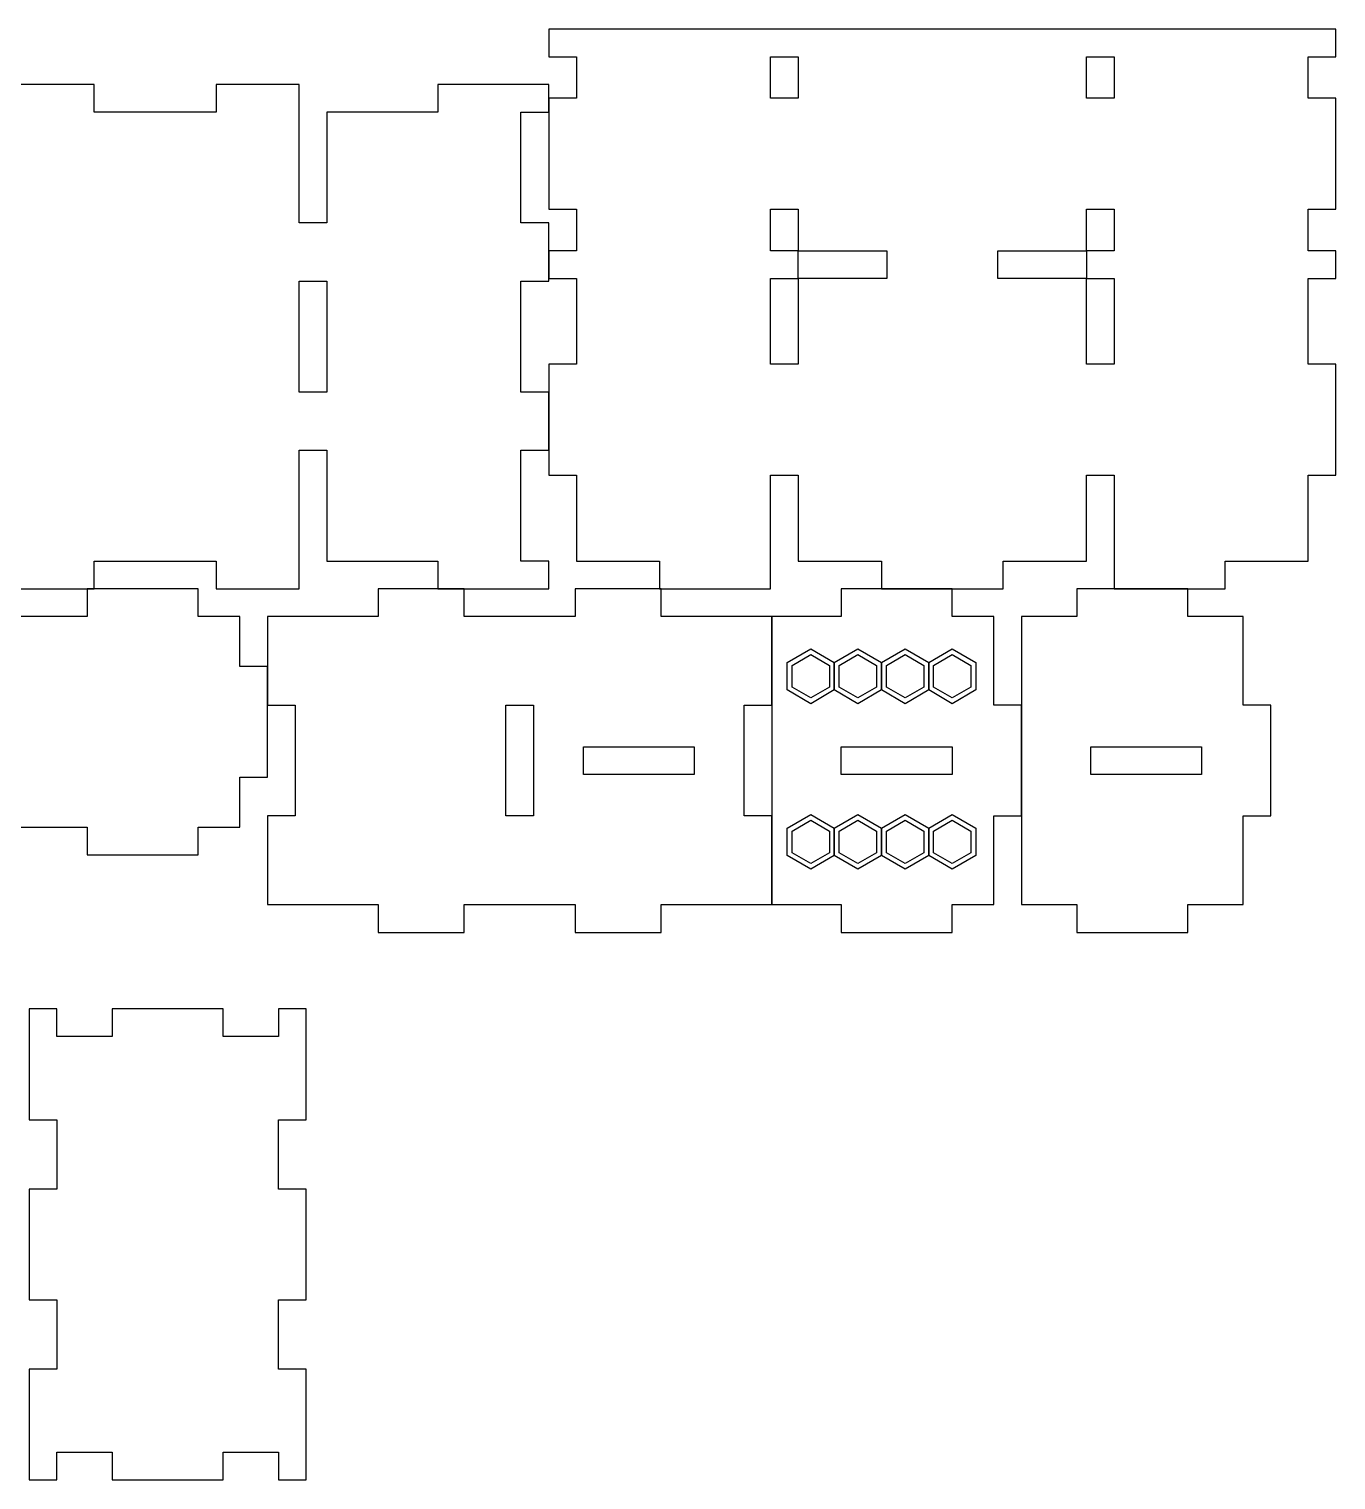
# Model space of a CAD drawing. Extents: x 1003 to 2399, y 479 to 1221.
# Drawn here: x 1731 to 2399, y 479 to 1221 of the extents above; entities that cross this region are included whole.
import ezdxf

# ---------------------------------------------------------------- set-up
doc = ezdxf.new("R2010")
doc.units = 0
doc.layers.add('A0127_Printing', color=7, linetype='CONTINUOUS')

msp = doc.modelspace()

# ---------------------------------------------------------------- linework, layer by layer
at = {"layer": 'A0127_Printing', "color": 1}
for points in [[(2399.24394, 1207.29697), (2399.24394, 1221.469969), (1996.72395, 1221.469969), (1996.72395, 1207.29697), (2010.89795, 1207.29697), (2010.89795, 1186.03697), (1996.72395, 1186.03697), (1996.72395, 1129.343972), (2010.89795, 1129.343972), (2010.89795, 1108.083972), (1996.72395, 1108.083972), (1996.72395, 1093.910973), (2010.89795, 1093.910973), (2010.89795, 1049.973974), (1996.72395, 1049.973974), (1996.72395, 993.280975), (2010.89795, 993.280975), (2010.89795, 949.343976), (2053.416949, 949.343976), (2053.416949, 935.170977), (2110.109947, 935.170977), (2110.109947, 949.343976), (2110.109947, 993.280975), (2124.282947, 993.280975), (2124.282947, 949.343976), (2166.802946, 949.343976), (2166.802946, 935.170977), (2229.164944, 935.170977), (2229.164944, 949.343976), (2271.684943, 949.343976), (2271.684943, 993.280975), (2285.857943, 993.280975), (2285.857943, 949.343976), (2285.857943, 935.170977), (2342.550941, 935.170977), (2342.550941, 949.343976), (2385.07094, 949.343976), (2385.07094, 993.280975), (2399.24394, 993.280975), (2399.24394, 1049.973974), (2385.07094, 1049.973974), (2385.07094, 1093.910973), (2399.24394, 1093.910973), (2399.24394, 1108.083972), (2385.07094, 1108.083972), (2385.07094, 1129.343972), (2399.24394, 1129.343972), (2399.24394, 1186.03697), (2385.07094, 1186.03697), (2385.07094, 1207.29697)], [(2124.282947, 1186.03697), (2110.109947, 1186.03697), (2110.109947, 1207.29697), (2124.282947, 1207.29697)], [(2285.857943, 1186.03697), (2271.684943, 1186.03697), (2271.684943, 1207.29697), (2285.857943, 1207.29697)], [(2124.282947, 1108.083972), (2110.109947, 1108.083972), (2110.109947, 1129.343972), (2124.282947, 1129.343972)], [(2285.857943, 1108.083972), (2271.684943, 1108.083972), (2271.684943, 1129.343972), (2285.857943, 1129.343972)], [(2169.637946, 1093.910973), (2124.283947, 1093.910973), (2124.283947, 1108.083972), (2169.637946, 1108.083972)], [(2285.857943, 1049.973974), (2271.684943, 1049.973974), (2271.684943, 1093.910973), (2226.330944, 1093.910973), (2226.330944, 1108.083972), (2271.684943, 1108.083972), (2271.684943, 1093.910973), (2285.857943, 1093.910973)], [(1883.337953, 1035.800974), (1869.164953, 1035.800974), (1869.164953, 1092.493973), (1883.337953, 1092.493973)], [(2124.282947, 1049.973974), (2110.109947, 1049.973974), (2110.109947, 1093.910973), (2124.282947, 1093.910973)], [(2271.685043, 1093.911273), (2271.685043, 1093.911273), (2271.685043, 1093.911273)], [(1725.349857, 920.997777), (1725.349857, 813.28078), (1760.782856, 813.28078), (1760.782856, 799.10778), (1817.475855, 799.10778), (1817.475855, 813.28078), (1838.735854, 813.28078), (1838.735854, 838.792779), (1852.908854, 838.792779), (1852.908854, 895.485778), (1838.735854, 895.485778), (1838.735854, 920.997777), (1817.475855, 920.997777), (1817.475855, 935.170777), (1760.782856, 935.170777), (1760.782856, 920.997777)], [(1852.908954, 920.997977), (1852.908954, 875.642978), (1867.081953, 875.642978), (1867.081953, 818.95098), (1852.908954, 818.95098), (1852.908954, 773.595981), (1909.601952, 773.595981), (1909.601952, 759.422981), (1953.538951, 759.422981), (1953.538951, 773.595981), (2010.23195, 773.595981), (2010.23195, 759.422981), (2054.168949, 759.422981), (2054.168949, 773.595981), (2110.861947, 773.595981), (2110.861947, 818.95098), (2096.687948, 818.95098), (2096.687948, 875.642978), (2110.861947, 875.642978), (2110.861947, 920.997977), (2054.168949, 920.997977), (2054.168949, 935.170977), (2010.23195, 935.170977), (2010.23195, 920.997977), (1953.538951, 920.997977), (1953.538951, 935.170977), (1909.601952, 935.170977), (1909.601952, 920.997977)], [(2110.861947, 920.997977), (2110.861947, 773.595981), (2146.294946, 773.595981), (2146.294946, 759.422981), (2202.987945, 759.422981), (2202.987945, 773.595981), (2224.247944, 773.595981), (2224.247944, 818.95098), (2238.420944, 818.95098), (2238.420944, 875.642978), (2224.247944, 875.642978), (2224.247944, 920.997977), (2202.987945, 920.997977), (2202.987945, 935.170977), (2146.294946, 935.170977), (2146.294946, 920.997977)], [(2238.420944, 920.997977), (2238.420944, 773.595981), (2266.766943, 773.595981), (2266.766943, 759.422981), (2323.459942, 759.422981), (2323.459942, 773.595981), (2351.806941, 773.595981), (2351.806941, 818.95098), (2365.979941, 818.95098), (2365.979941, 875.642978), (2351.806941, 875.642978), (2351.806941, 920.997977), (2323.459942, 920.997977), (2323.459942, 935.170977), (2266.766943, 935.170977), (2266.766943, 920.997977)], [(2121.122247, 895.951478), (2130.668247, 901.500477), (2140.213246, 895.951478), (2140.213246, 884.853478), (2130.668247, 879.304478), (2121.122247, 884.853478)], [(2145.255346, 895.951478), (2154.801346, 901.500477), (2164.346346, 895.951478), (2164.346346, 884.853478), (2154.801346, 879.304478), (2145.255346, 884.853478)], [(2169.388146, 895.951478), (2178.934146, 901.500477), (2188.479145, 895.951478), (2188.479145, 884.853478), (2178.934146, 879.304478), (2169.388146, 884.853478)], [(2193.521145, 895.951478), (2203.066145, 901.500477), (2212.612145, 895.951478), (2212.612145, 884.853478), (2203.066145, 879.304478), (2193.521145, 884.853478)], [(1988.97195, 818.95098), (1974.798951, 818.95098), (1974.798951, 875.643978), (1988.97195, 875.643978)], [(2071.176948, 840.209979), (2014.48395, 840.209979), (2014.48395, 854.382979), (2071.176948, 854.382979)], [(2202.987945, 840.210979), (2146.294946, 840.210979), (2146.294946, 854.383979), (2202.987945, 854.383979)], [(2330.546942, 840.210979), (2273.853943, 840.210979), (2273.853943, 854.383979), (2330.546942, 854.383979)], [(2121.122247, 811.25378), (2130.668247, 816.80278), (2140.213246, 811.25378), (2140.213246, 800.15578), (2130.668247, 794.60678), (2121.122247, 800.15578)], [(2145.255346, 811.25378), (2154.801346, 816.80278), (2164.346346, 811.25378), (2164.346346, 800.15578), (2154.801346, 794.60678), (2145.255346, 800.15578)], [(2169.388146, 811.25378), (2178.934146, 816.80278), (2188.479145, 811.25378), (2188.479145, 800.15578), (2178.934146, 794.60678), (2169.388146, 800.15578)], [(2193.521145, 811.25378), (2203.066145, 816.80278), (2212.612145, 811.25378), (2212.612145, 800.15578), (2203.066145, 794.60678), (2193.521145, 800.15578)], [(1745.192056, 720.263082), (1731.019057, 720.263082), (1731.019057, 663.570083), (1745.192056, 663.570083), (1745.192056, 628.137084), (1731.019057, 628.137084), (1731.019057, 571.444086), (1745.192056, 571.444086), (1745.192056, 536.011087), (1731.019057, 536.011087), (1731.019057, 479.318088), (1745.192056, 479.318088), (1745.192056, 493.491088), (1773.538056, 493.491088), (1773.538056, 479.318088), (1830.231054, 479.318088), (1830.231054, 493.491088), (1858.578054, 493.491088), (1858.578054, 479.318088), (1872.751053, 479.318088), (1872.751053, 536.011087), (1858.578054, 536.011087), (1858.578054, 571.444086), (1872.751053, 571.444086), (1872.751053, 628.137084), (1858.578054, 628.137084), (1858.578054, 663.570083), (1872.751053, 663.570083), (1872.751053, 720.263082), (1858.578054, 720.263082), (1858.578054, 706.090082), (1830.231054, 706.090082), (1830.231054, 720.263082), (1773.538056, 720.263082), (1773.538056, 706.090082), (1745.192056, 706.090082)]]:
    msp.add_lwpolyline(points, close=True, dxfattribs=at)
msp.add_lwpolyline([(1721.763957, 935.170977), (1764.282956, 935.170977), (1764.282956, 949.343976), (1826.645954, 949.343976), (1826.645954, 935.170977), (1869.164953, 935.170977), (1869.164953, 949.343976), (1869.164953, 1006.036975), (1883.337953, 1006.036975), (1883.337953, 949.343976), (1940.030951, 949.343976), (1940.030951, 935.170977), (1996.72395, 935.170977), (1996.72395, 949.343976), (1982.55095, 949.343976), (1982.55095, 1006.036975), (1996.72395, 1006.036975), (1996.72395, 1035.800974), (1982.55095, 1035.800974), (1982.55095, 1092.493973), (1996.72395, 1092.493973), (1996.72395, 1122.257972), (1982.55095, 1122.257972), (1982.55095, 1178.950971), (1996.72395, 1178.950971), (1996.72395, 1193.12397), (1940.030951, 1193.12397), (1940.030951, 1178.950971), (1883.337953, 1178.950971), (1883.337953, 1122.257972), (1869.164953, 1122.257972), (1869.164953, 1178.950971), (1869.164953, 1193.12397), (1826.645954, 1193.12397), (1826.645954, 1178.950971), (1764.282956, 1178.950971), (1764.282956, 1193.12397), (1721.763957, 1193.12397)], dxfattribs=at)
at = {"layer": 'A0127_Printing', "color": 4}
for points in [[(2130.667947, 876.372878), (2118.601947, 883.387878), (2118.601947, 897.416878), (2130.667947, 904.431877), (2142.733946, 897.416878), (2142.733946, 883.387878)], [(2154.800946, 876.372878), (2142.733946, 883.387878), (2142.733946, 897.416878), (2154.800946, 904.431877), (2166.866946, 897.416878), (2166.866946, 883.387878)], [(2178.933746, 876.372878), (2166.867746, 883.387878), (2166.867746, 897.416878), (2178.933746, 904.431877), (2190.999745, 897.416878), (2190.999745, 883.387878)], [(2203.066645, 876.372878), (2191.000645, 883.387878), (2191.000645, 897.416878), (2203.066645, 904.431877), (2215.133645, 897.416878), (2215.133645, 883.387878)], [(2130.667947, 791.67518), (2118.601947, 798.69018), (2118.601947, 812.71918), (2130.667947, 819.73418), (2142.733946, 812.71918), (2142.733946, 798.69018)], [(2154.800946, 791.67518), (2142.733946, 798.69018), (2142.733946, 812.71918), (2154.800946, 819.73418), (2166.866946, 812.71918), (2166.866946, 798.69018)], [(2178.933746, 791.67518), (2166.867746, 798.69018), (2166.867746, 812.71918), (2178.933746, 819.73418), (2190.999745, 812.71918), (2190.999745, 798.69018)], [(2203.066645, 791.67518), (2191.000645, 798.69018), (2191.000645, 812.71918), (2203.066645, 819.73418), (2215.133645, 812.71918), (2215.133645, 798.69018)]]:
    msp.add_lwpolyline(points, close=True, dxfattribs=at)

doc.saveas('drawing.dxf')
